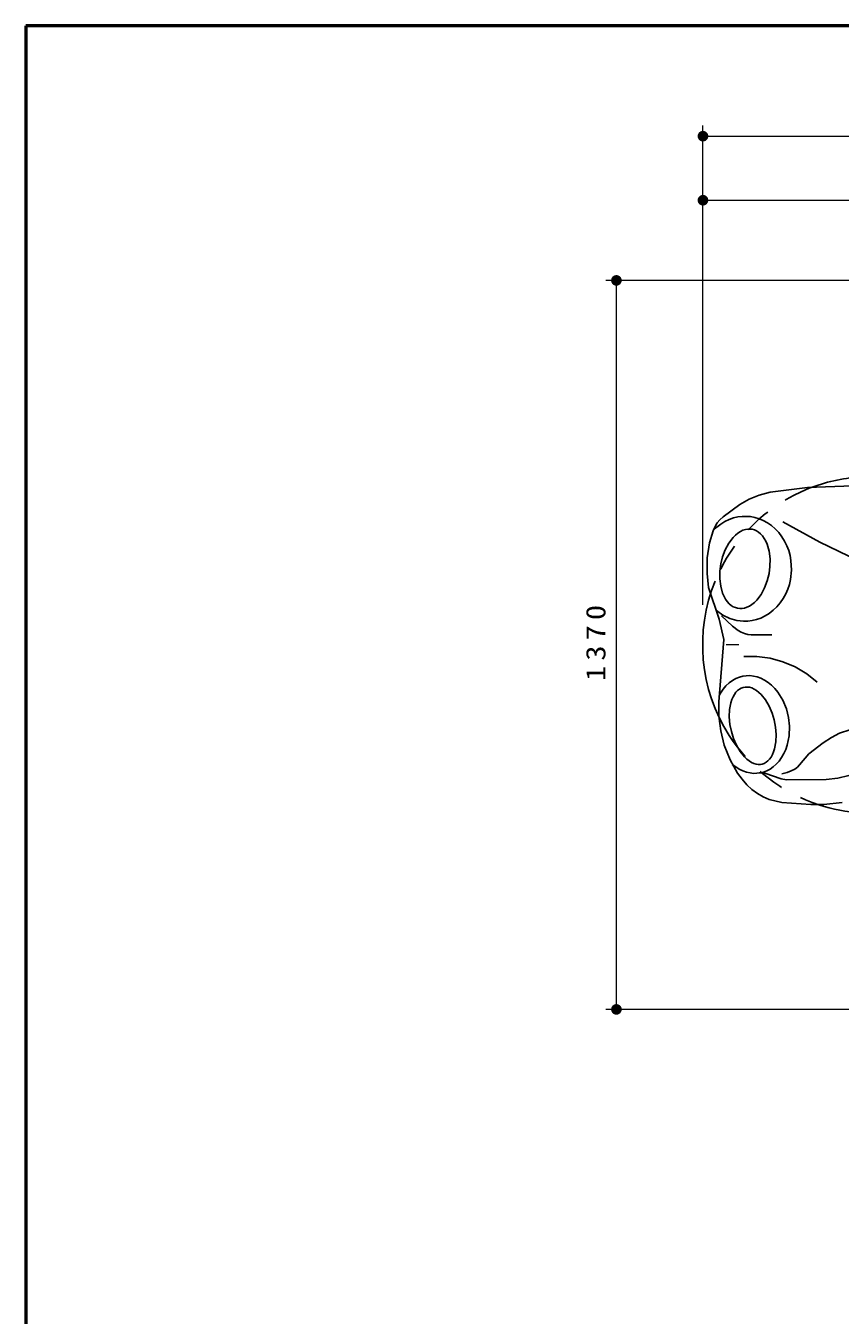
# Model space of a CAD drawing. Units: millimetres on the paper, scale 1:20. Extents: x -365 to 0, y -5 to 257.
# Drawn here: x -365 to -288.5, y 135.8 to 257 of the extents above; entities that cross this region are included whole.
import ezdxf

# ---------------------------------------------------------------- set-up
doc = ezdxf.new("R2010")
doc.units = ezdxf.units.MM
doc.linetypes.add('USER1', pattern=[4.5, 2.5, -2])
doc.linetypes.add('USER2', pattern=[6, 3, -1, 1, -1])
doc.layers.add('LY_1', color=7, linetype='Continuous', lineweight=25)
doc.layers.add('LY_2', color=7, linetype='Continuous', lineweight=13)
doc.styles.add('ＭＳ ゴシック', font='')
doc.styles.get('ＭＳ ゴシック').set_extended_font_data('MS Gothic')

# ---------------------------------------------------------------- blocks, each defined once
blk = doc.blocks.new('filled_dot')
at = {"color": 0, "linetype": 'Continuous', "lineweight": -2, "const_width": 1.25}
blk.add_lwpolyline([(-0.625, 0, 1), (0.625, 0, 1)], format="xyb", close=True, dxfattribs=at)

msp = doc.modelspace()

# ---------------------------------------------------------------- linework, layer by layer
at = {"layer": 'LY_1', "lineweight": 13}
for p, q in [((-301.368, 202.601), (-301.368, 247.626)), ((-301.368, 246.626), (-207.218, 246.626)), ((-301.368, 202.601), (-301.368, 241.607)), ((-301.368, 240.607), (-252.208, 240.607)), ((-251.027, 233.073), (-310.5, 233.073)), ((-309.5, 164.573), (-309.5, 233.073)), ((-251.547, 164.573), (-310.5, 164.573))]:
    msp.add_line(p, q, dxfattribs=at)
at = {"layer": 'LY_1'}
for p, q in [((-295.055, 213.179), (-291.53, 213.603)), ((-291.53, 213.603), (-287.285, 213.772)), ((-297.899, 212.016), (-297.026, 212.513)), ((-297.026, 212.513), (-296.093, 212.901)), ((-296.093, 212.901), (-295.055, 213.179)), ((-299.769, 210.576), (-299.476, 210.847)), ((-299.476, 210.847), (-297.899, 212.016)), ((-298.095, 210.845), (-298.503, 210.75)), ((-297.692, 210.896), (-298.095, 210.845)), ((-297.301, 210.905), (-297.692, 210.896)), ((-296.908, 210.874), (-297.301, 210.905)), ((-296.506, 210.801), (-296.908, 210.874)), ((-300.423, 209.548), (-300.232, 209.963)), ((-300.073, 209.891), (-300.418, 209.563)), ((-300.232, 209.963), (-300.018, 210.294)), ((-299.703, 210.177), (-300.073, 209.891)), ((-300.018, 210.294), (-299.769, 210.576)), ((-299.314, 210.416), (-299.703, 210.177)), ((-298.911, 210.607), (-299.314, 210.416)), ((-298.503, 210.75), (-298.911, 210.607)), ((-297.616, 209.591), (-297.384, 209.666)), ((-297.384, 209.666), (-297.158, 209.705)), ((-297.158, 209.705), (-296.941, 209.71)), ((-296.941, 209.71), (-296.734, 209.684)), ((-296.734, 209.684), (-296.534, 209.628)), ((-296.534, 209.628), (-296.334, 209.539)), ((-296.101, 210.681), (-296.506, 210.801)), ((-295.698, 210.515), (-296.101, 210.681)), ((-295.303, 210.299), (-295.698, 210.515)), ((-294.925, 210.036), (-295.303, 210.299)), ((-294.568, 209.727), (-294.925, 210.036)), ((-294.241, 209.377), (-294.568, 209.727)), ((-300.957, 206.993), (-300.752, 208.405)), ((-300.752, 208.405), (-300.423, 209.548)), ((-298.943, 208.386), (-298.538, 208.92)), ((-298.538, 208.92), (-298.316, 209.142)), ((-298.316, 209.142), (-298.086, 209.329)), ((-298.086, 209.329), (-297.852, 209.479)), ((-297.852, 209.479), (-297.616, 209.591)), ((-296.334, 209.539), (-296.138, 209.416)), ((-296.138, 209.416), (-295.949, 209.256)), ((-295.949, 209.256), (-295.771, 209.061)), ((-295.771, 209.061), (-295.608, 208.831)), ((-295.608, 208.831), (-295.462, 208.568)), ((-295.462, 208.568), (-295.335, 208.277)), ((-293.947, 208.99), (-294.241, 209.377)), ((-293.692, 208.573), (-293.947, 208.99)), ((-293.478, 208.134), (-293.692, 208.573)), ((-299.527, 207.099), (-299.277, 207.764)), ((-299.277, 207.764), (-298.943, 208.386)), ((-295.335, 208.277), (-295.152, 207.625)), ((-295.152, 207.625), (-295.066, 206.919)), ((-293.308, 207.68), (-293.478, 208.134)), ((-293.181, 207.218), (-293.308, 207.68)), ((-293.097, 206.756), (-293.181, 207.218)), ((-300.982, 205.528), (-300.957, 206.993)), ((-299.778, 205.75), (-299.69, 206.432)), ((-299.69, 206.432), (-299.527, 207.099)), ((-295.073, 206.204), (-295.161, 205.522)), ((-295.066, 206.919), (-295.073, 206.204)), ((-293.046, 205.857), (-293.097, 206.756)), ((-300.834, 204.231), (-300.982, 205.528)), ((-299.786, 205.035), (-299.778, 205.75)), ((-299.7, 204.329), (-299.786, 205.035)), ((-295.325, 204.855), (-295.575, 204.19)), ((-295.161, 205.522), (-295.325, 204.855)), ((-293.25, 204.506), (-293.142, 204.963)), ((-293.142, 204.963), (-293.046, 205.857)), ((-299.838, 201.257), (-300.834, 204.231)), ((-299.516, 203.677), (-299.7, 204.329)), ((-299.39, 203.386), (-299.516, 203.677)), ((-295.909, 203.568), (-296.313, 203.034)), ((-295.575, 204.19), (-295.909, 203.568)), ((-293.829, 203.18), (-293.593, 203.608)), ((-293.593, 203.608), (-293.4, 204.052)), ((-293.4, 204.052), (-293.25, 204.506)), ((-299.244, 203.123), (-299.39, 203.386)), ((-299.08, 202.893), (-299.244, 203.123)), ((-298.902, 202.698), (-299.08, 202.893)), ((-298.714, 202.538), (-298.902, 202.698)), ((-298.518, 202.415), (-298.714, 202.538)), ((-298.318, 202.326), (-298.518, 202.415)), ((-297.235, 202.363), (-297.467, 202.288)), ((-297, 202.475), (-297.235, 202.363)), ((-296.765, 202.625), (-297, 202.475)), ((-296.535, 202.812), (-296.765, 202.625)), ((-296.313, 203.034), (-296.535, 202.812)), ((-294.763, 202.076), (-294.417, 202.408)), ((-294.417, 202.408), (-294.105, 202.778)), ((-294.105, 202.778), (-293.829, 203.18)), ((-300.091, 202.052), (-299.486, 201.617)), ((-299.413, 199.347), (-299.838, 201.257)), ((-299.615, 201.553), (-298.599, 200.599)), ((-299.486, 201.617), (-298.842, 201.306)), ((-298.842, 201.306), (-298.189, 201.12)), ((-298.117, 202.27), (-298.318, 202.326)), ((-297.911, 202.244), (-298.117, 202.27)), ((-297.694, 202.249), (-297.911, 202.244)), ((-297.467, 202.288), (-297.694, 202.249)), ((-296.752, 201.11), (-296.341, 201.207)), ((-296.341, 201.207), (-295.93, 201.351)), ((-295.93, 201.351), (-295.525, 201.545)), ((-295.525, 201.545), (-295.134, 201.787)), ((-295.134, 201.787), (-294.763, 202.076)), ((-298.599, 200.599), (-298.051, 200.185)), ((-298.189, 201.12), (-297.551, 201.049)), ((-298.051, 200.185), (-297.765, 200.02)), ((-297.765, 200.02), (-297.47, 199.894)), ((-297.551, 201.049), (-297.157, 201.059)), ((-297.157, 201.059), (-296.752, 201.11)), ((-299.882, 193.466), (-299.413, 199.347)), ((-297.47, 199.894), (-297.166, 199.81)), ((-297.166, 199.81), (-296.853, 199.762)), ((-296.853, 199.762), (-294.89, 199.759)), ((-298.908, 195.261), (-299.204, 194.981)), ((-298.594, 195.491), (-298.908, 195.261)), ((-298.269, 195.672), (-298.594, 195.491)), ((-297.939, 195.803), (-298.269, 195.672)), ((-297.609, 195.888), (-297.939, 195.803)), ((-297.294, 195.93), (-297.609, 195.888)), ((-296.964, 195.934), (-297.294, 195.93)), ((-296.623, 195.896), (-296.964, 195.934)), ((-296.275, 195.815), (-296.623, 195.896)), ((-295.924, 195.687), (-296.275, 195.815)), ((-295.578, 195.512), (-295.924, 195.687)), ((-295.24, 195.292), (-295.578, 195.512)), ((-294.917, 195.029), (-295.24, 195.292)), ((-299.719, 194.284), (-299.835, 194.056)), ((-299.476, 194.654), (-299.719, 194.284)), ((-299.204, 194.981), (-299.476, 194.654)), ((-298.655, 193.683), (-298.542, 193.946)), ((-298.542, 193.946), (-298.412, 194.178)), ((-298.412, 194.178), (-298.266, 194.377)), ((-298.266, 194.377), (-298.107, 194.541)), ((-298.107, 194.541), (-297.94, 194.67)), ((-297.94, 194.67), (-297.766, 194.765)), ((-297.766, 194.765), (-297.589, 194.828)), ((-297.589, 194.828), (-297.405, 194.862)), ((-297.405, 194.862), (-297.208, 194.867)), ((-297.208, 194.867), (-297.001, 194.838)), ((-297.001, 194.838), (-296.786, 194.775)), ((-296.786, 194.775), (-296.565, 194.675)), ((-296.565, 194.675), (-296.342, 194.538)), ((-296.342, 194.538), (-296.121, 194.365)), ((-296.121, 194.365), (-295.904, 194.157)), ((-295.904, 194.157), (-295.499, 193.652)), ((-294.614, 194.726), (-294.917, 195.029)), ((-294.337, 194.389), (-294.614, 194.726)), ((-293.869, 193.637), (-294.337, 194.389)), ((-299.87, 192.127), (-299.882, 193.466)), ((-298.89, 192.052), (-298.864, 192.747)), ((-298.864, 192.747), (-298.747, 193.392)), ((-298.747, 193.392), (-298.655, 193.683)), ((-295.499, 193.652), (-295.152, 193.057)), ((-295.152, 193.057), (-294.877, 192.417)), ((-293.533, 192.827), (-293.869, 193.637)), ((-293.327, 192.012), (-293.533, 192.827)), ((-299.703, 190.76), (-299.87, 192.127)), ((-298.83, 191.353), (-298.89, 192.052)), ((-294.877, 192.417), (-294.68, 191.771)), ((-294.68, 191.771), (-294.55, 191.107)), ((-293.237, 191.174), (-293.327, 192.012)), ((-299.36, 189.387), (-299.703, 190.76)), ((-298.7, 190.689), (-298.83, 191.353)), ((-298.503, 190.044), (-298.7, 190.689)), ((-294.55, 191.107), (-294.49, 190.409)), ((-294.49, 190.409), (-294.515, 189.714)), ((-293.449, 189.417), (-293.272, 190.293)), ((-293.272, 190.293), (-293.237, 191.174)), ((-289.292, 190.13), (-288.528, 190.523)), ((-288.528, 190.523), (-287.556, 190.837)), ((-298.825, 188.036), (-299.36, 189.387)), ((-298.228, 189.403), (-298.503, 190.044)), ((-297.88, 188.809), (-298.228, 189.403)), ((-294.633, 189.068), (-294.725, 188.778)), ((-294.515, 189.714), (-294.633, 189.068)), ((-293.592, 188.999), (-293.449, 189.417)), ((-291.418, 188.573), (-290.069, 189.617)), ((-290.069, 189.617), (-289.292, 190.13)), ((-298.113, 186.777), (-298.825, 188.036)), ((-297.476, 188.303), (-297.88, 188.809)), ((-297.259, 188.096), (-297.476, 188.303)), ((-297.037, 187.923), (-297.259, 188.096)), ((-296.815, 187.786), (-297.037, 187.923)), ((-295.272, 187.92), (-295.44, 187.79)), ((-295.114, 188.084), (-295.272, 187.92)), ((-294.968, 188.282), (-295.114, 188.084)), ((-294.837, 188.514), (-294.968, 188.282)), ((-294.725, 188.778), (-294.837, 188.514)), ((-294.484, 187.616), (-294.22, 187.907)), ((-294.22, 187.907), (-293.981, 188.238)), ((-293.981, 188.238), (-293.77, 188.604)), ((-293.77, 188.604), (-293.592, 188.999)), ((-292.298, 187.542), (-291.418, 188.573)), ((-298.612, 187.601), (-298.294, 187.353)), ((-298.294, 187.353), (-297.964, 187.146)), ((-297.699, 186.206), (-298.113, 186.777)), ((-297.964, 187.146), (-297.626, 186.983)), ((-297.626, 186.983), (-297.285, 186.864)), ((-297.285, 186.864), (-296.946, 186.789)), ((-296.946, 186.789), (-296.615, 186.755)), ((-296.594, 187.686), (-296.815, 187.786)), ((-296.615, 186.755), (-296.294, 186.761)), ((-296.379, 187.622), (-296.594, 187.686)), ((-296.172, 187.594), (-296.379, 187.622)), ((-296.294, 186.761), (-295.988, 186.802)), ((-295.975, 187.598), (-296.172, 187.594)), ((-296.089, 186.787), (-295.826, 186.793)), ((-295.988, 186.802), (-295.679, 186.88)), ((-295.791, 187.632), (-295.975, 187.598)), ((-295.826, 186.793), (-295.565, 186.759)), ((-295.614, 187.695), (-295.791, 187.632)), ((-295.679, 186.88), (-295.37, 186.999)), ((-295.44, 187.79), (-295.614, 187.695)), ((-295.565, 186.759), (-294.031, 186.242)), ((-295.37, 186.999), (-295.064, 187.161)), ((-295.064, 187.161), (-294.767, 187.366)), ((-294.767, 187.366), (-294.484, 187.616)), ((-293.964, 186.714), (-293.463, 186.838)), ((-293.463, 186.838), (-293.064, 186.987)), ((-293.064, 186.987), (-292.749, 187.157)), ((-292.749, 187.157), (-292.499, 187.343)), ((-292.499, 187.343), (-292.298, 187.542)), ((-297.249, 185.688), (-297.699, 186.206)), ((-296.767, 185.231), (-297.249, 185.688)), ((-294.031, 186.242), (-293.511, 186.152)), ((-293.511, 186.152), (-289.786, 186.165)), ((-289.786, 186.165), (-288.709, 186.298)), ((-288.709, 186.298), (-287.66, 186.567)), ((-296.256, 184.847), (-296.767, 185.231)), ((-295.718, 184.54), (-296.256, 184.847)), ((-295.154, 184.305), (-295.718, 184.54)), ((-293.949, 184.009), (-295.154, 184.305)), ((-291.236, 183.83), (-293.949, 184.009)), ((-290.009, 183.836), (-291.236, 183.83)), ((-288.282, 184.027), (-290.009, 183.836))]:
    msp.add_line(p, q, dxfattribs=at)
at = {"layer": 'LY_1', "linetype": 'USER2', "lineweight": 13}
msp.add_line((-297.986, 198.833), (-299.187, 198.833), dxfattribs=at)
at = {"layer": 'LY_1'}
for points in [[(-286.809, 206.768), (-290.385, 208.473), (-293.853, 210.401)], [(-297.541, 197.726), (-296.295, 197.735), (-295.059, 197.575), (-293.853, 197.248), (-292.7, 196.759), (-291.618, 196.118), (-290.626, 195.334)]]:
    msp.add_lwpolyline(points, dxfattribs=at)
for start, end in [(93.88456, 111.5244), (157.72012, 212.58924), (252.05126, 266.60706)]:
    msp.add_arc((-285.593, 198.833), 15.806, start, end, dxfattribs=at)
at = {"layer": 'LY_1', "linetype": 'USER1'}
for start, end in [(111.5244, 157.72012), (212.58924, 252.05126)]:
    msp.add_arc((-285.593, 198.833), 15.806, start, end, dxfattribs=at)
at = {"layer": 'LY_2', "lineweight": 50}
for p, q in [((0, 257), (-365, 257)), ((-365, 257), (-365, 0))]:
    msp.add_line(p, q, dxfattribs=at)

# ---------------------------------------------------------------- block references
at = {"layer": 'LY_1', "lineweight": 13, "xscale": 0.4, "yscale": 0.4}
for p in [(-301.368, 246.626), (-301.368, 240.607)]:
    msp.add_blockref('filled_dot', p, dxfattribs=at)
for p, rotation in [((-309.5, 233.073), 270), ((-309.5, 164.573), 90)]:
    msp.add_blockref('filled_dot', p, dxfattribs=dict(at, rotation=rotation))

# ---------------------------------------------------------------- texts
at = {"layer": 'LY_1', "insert": (-310.5, 199.246), "char_height": 1.833, "attachment_point": 8, "rotation": 90, "style": 'ＭＳ ゴシック'}
msp.add_mtext('\\T1.33;\\W1.15;1370', dxfattribs=at)

doc.saveas('drawing.dxf')
